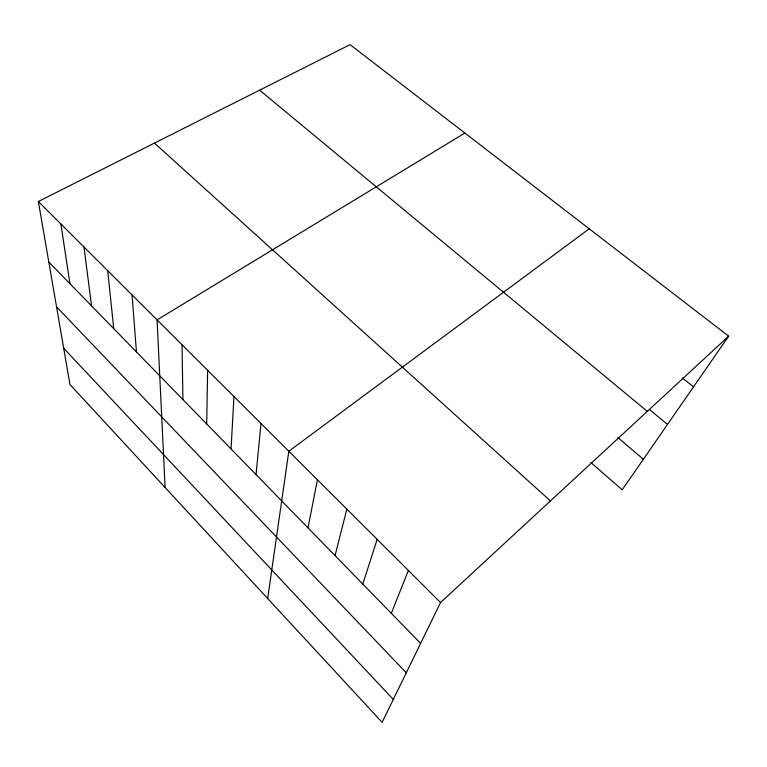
<?xml version="1.0" encoding="UTF-8"?>
<svg xmlns="http://www.w3.org/2000/svg" width="767" height="767" viewBox="0 0 767 767"><rect width="100%" height="100%" fill="white"/><g stroke="black" fill="none" stroke-linecap="round" stroke-linejoin="round"><path stroke-width="1.15" d="M206.697 423.959L207.627 370.298M231.059 448.944L233.945 396.539M256.044 474.572L261.001 423.509M267.683 598.5L288.814 451.236L589.229 228.806M308.008 527.869L317.423 479.758M335.035 555.586L346.857 509.115M362.791 584.051L377.163 539.335M391.314 613.303L408.38 570.456M728.65 336.176L440.536 602.526L382.129 722.351L69.979 384.555L38.35 201.51L350.088 44.649L728.65 336.176L622.2 489.816L590.973 462.616M464.879 133.055L157.072 319.887L165.106 487.496M682.39 377.93L693.531 386.865M649.457 409.52L667.491 424.439M259.63 90.17L647.3 411.39M617.838 437.554L643.369 459.26M154.445 143.093L550.428 500.937M38.35 201.51L440.536 602.526M48.81 262.046L420.632 643.369M56.547 306.829L406.289 672.793M63.709 348.256L393.298 699.437M60.871 223.964L69.931 283.704M83.977 247.012L91.57 305.899M107.706 270.655L113.737 328.631M132.058 294.94L136.459 351.938M182.019 344.757L182.93 399.597"/></g></svg>
